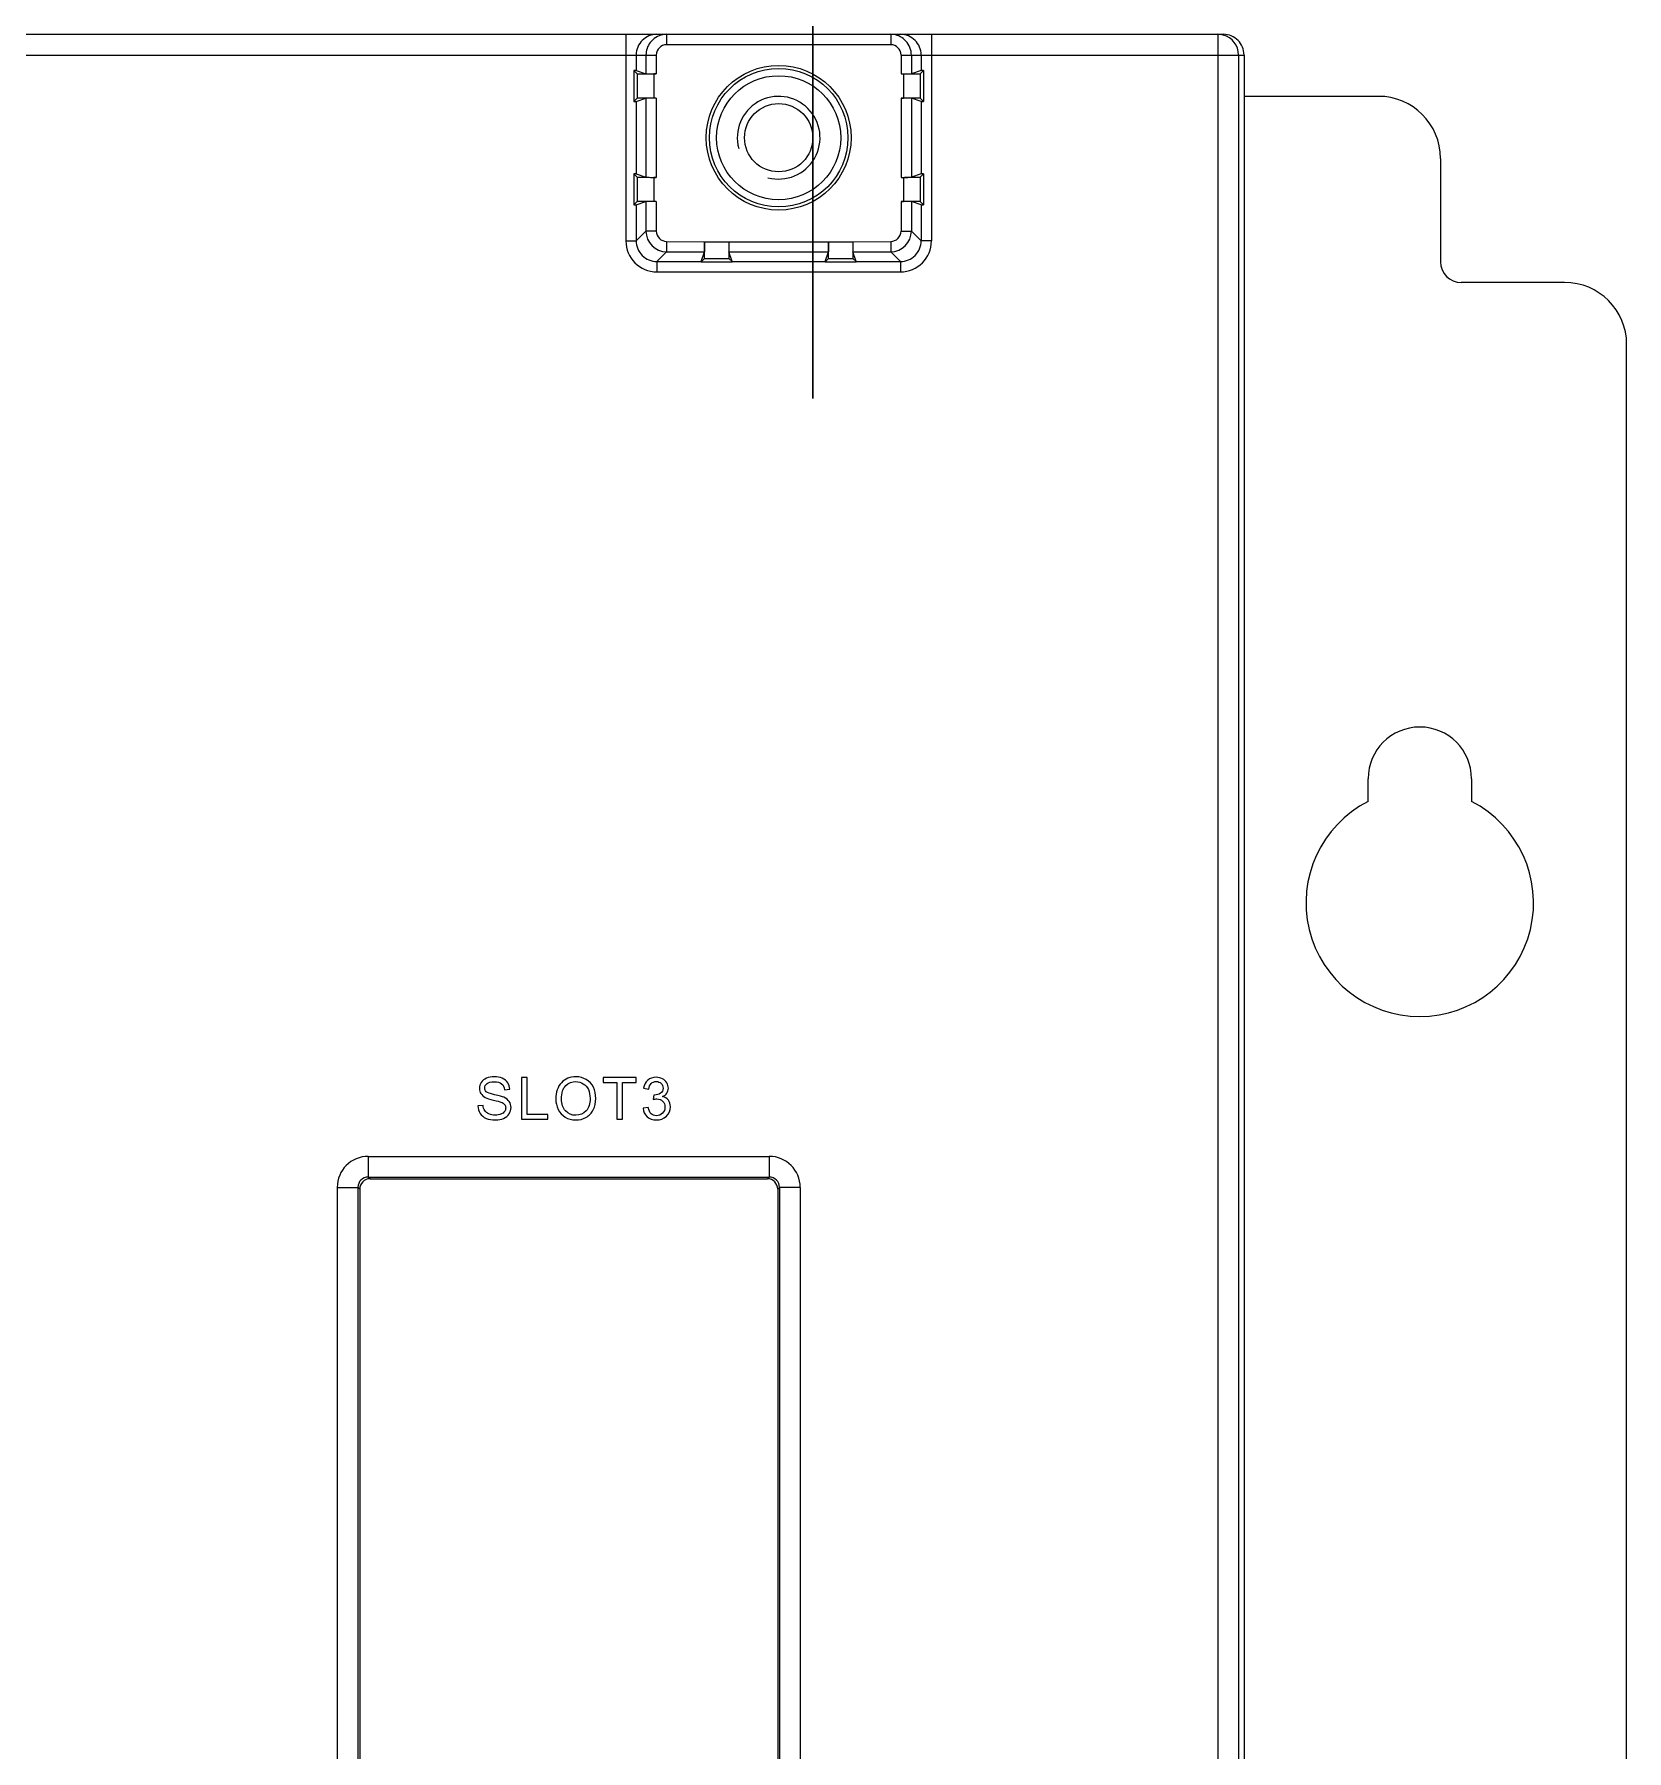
# Model space of a CAD drawing. Header units: millimetres. Extents: x 33157 to 59611, y -29750 to 1750.
# Drawn here: x 55132 to 55209, y 291.7 to 374.7 of the extents above; entities that cross this region are included whole.
import ezdxf

# ---------------------------------------------------------------- set-up
doc = ezdxf.new("R2010")
doc.units = ezdxf.units.MM
doc.layers.add('layer 1', color=7, linetype='Continuous', lineweight=18)
doc.layers.add('YOUCEGUDINGEDXF_CONTINUOUS_LINE', color=7, linetype='Continuous', lineweight=18)

msp = doc.modelspace()

# ---------------------------------------------------------------- linework, layer by layer
at = {"layer": 'layer 1', "lineweight": 9}
for p, q in [((55160.618, 374.666), (55160.618, 374.666)), ((55160.618, 374.666), (55160.618, 364.678)), ((55162.589, 374.666), (55162.589, 374.666)), ((55162.589, 374.666), (55162.589, 374.166)), ((55173.42, 374.666), (55173.42, 374.666)), ((55173.42, 374.666), (55173.42, 374.166)), ((55175.392, 374.666), (55175.392, 374.666)), ((55175.392, 374.666), (55175.392, 364.678)), ((55189.24, 374.666), (55189.24, 208.666)), ((55161.117, 373.666), (55161.117, 373.666)), ((55161.117, 373.666), (55161.117, 372.912)), ((55161.589, 373.666), (55161.589, 373.666)), ((55161.589, 373.666), (55161.589, 372.754)), ((55162.089, 373.666), (55162.089, 373.666)), ((55162.089, 373.666), (55162.089, 373.666)), ((55162.089, 373.666), (55162.089, 372.75)), ((55173.42, 374.166), (55173.42, 374.166)), ((55173.92, 373.666), (55173.92, 373.666)), ((55173.92, 373.666), (55173.92, 372.75)), ((55174.42, 373.666), (55174.42, 373.666)), ((55174.42, 373.666), (55174.42, 372.754)), ((55174.892, 373.666), (55174.892, 373.666)), ((55174.892, 373.666), (55174.892, 372.912)), ((55190.24, 373.666), (55190.24, 209.666)), ((55190.505, 373.666), (55190.505, 373.666)), ((55190.505, 373.666), (55190.505, 209.666)), ((55161.006, 372.914), (55161.006, 372.914)), ((55161.006, 372.914), (55161.006, 371.418)), ((55161.164, 372.757), (55161.164, 372.757)), ((55161.164, 372.757), (55161.164, 371.575)), ((55161.964, 372.75), (55161.964, 372.75)), ((55161.964, 372.75), (55161.964, 371.582)), ((55162.089, 372.75), (55162.089, 372.75)), ((55174.046, 372.75), (55174.046, 372.75)), ((55174.046, 372.75), (55174.046, 371.582)), ((55174.046, 372.75), (55174.046, 372.75)), ((55174.846, 372.757), (55174.846, 372.757)), ((55174.846, 372.757), (55174.846, 371.575)), ((55174.892, 372.912), (55174.892, 372.912)), ((55175.003, 372.914), (55175.003, 372.914)), ((55175.003, 372.914), (55175.003, 372.914)), ((55175.003, 372.914), (55175.003, 371.418)), ((55161.117, 371.42), (55161.117, 371.42)), ((55161.117, 371.42), (55161.117, 367.912)), ((55161.164, 371.575), (55161.164, 371.575)), ((55161.589, 371.578), (55161.589, 371.578)), ((55161.589, 371.578), (55161.589, 371.578)), ((55161.589, 371.578), (55161.589, 367.754)), ((55162.089, 371.582), (55162.089, 371.582)), ((55162.089, 371.582), (55162.089, 367.75)), ((55162.089, 371.582), (55162.089, 371.582)), ((55173.92, 371.582), (55173.92, 371.582)), ((55173.92, 371.582), (55173.92, 367.75)), ((55174.046, 371.582), (55174.046, 371.582)), ((55174.42, 371.578), (55174.42, 371.578)), ((55174.42, 371.578), (55174.42, 367.754)), ((55174.892, 371.42), (55174.892, 371.42)), ((55174.892, 371.42), (55174.892, 367.912)), ((55161.006, 367.914), (55161.006, 367.914)), ((55161.006, 367.914), (55161.006, 366.418)), ((55161.164, 367.757), (55161.164, 367.757)), ((55161.164, 367.757), (55161.164, 366.575)), ((55161.964, 367.75), (55161.964, 367.75)), ((55161.964, 367.75), (55161.964, 366.582)), ((55162.089, 367.75), (55162.089, 367.75)), ((55174.046, 367.75), (55174.046, 367.75)), ((55174.046, 367.75), (55174.046, 366.582)), ((55174.046, 367.75), (55174.046, 367.75)), ((55174.846, 367.757), (55174.846, 367.757)), ((55174.846, 367.757), (55174.846, 366.575)), ((55174.892, 367.912), (55174.892, 367.912)), ((55175.003, 367.914), (55175.003, 367.914)), ((55175.003, 367.914), (55175.003, 367.914)), ((55175.003, 367.914), (55175.003, 366.418)), ((55161.117, 366.42), (55161.117, 366.42)), ((55161.117, 366.42), (55161.117, 364.678)), ((55161.164, 366.575), (55161.164, 366.575)), ((55161.589, 366.578), (55161.589, 366.578)), ((55161.589, 366.578), (55161.589, 366.578)), ((55161.589, 366.578), (55161.589, 365.15)), ((55162.089, 366.582), (55162.089, 366.582)), ((55162.089, 366.582), (55162.089, 365.15)), ((55162.089, 366.582), (55162.089, 366.582)), ((55173.92, 366.582), (55173.92, 366.582)), ((55173.92, 366.582), (55173.92, 365.15)), ((55174.046, 366.582), (55174.046, 366.582)), ((55174.42, 366.578), (55174.42, 366.578)), ((55174.42, 366.578), (55174.42, 365.15)), ((55174.892, 366.42), (55174.892, 366.42)), ((55174.892, 366.42), (55174.892, 364.678)), ((55161.117, 364.678), (55161.117, 364.678)), ((55161.589, 365.15), (55161.589, 365.15)), ((55162.089, 365.15), (55162.089, 365.15)), ((55162.589, 364.651), (55162.589, 364.651)), ((55162.589, 364.651), (55162.589, 364.151)), ((55171.589, 364.638), (55171.589, 364.638)), ((55173.42, 364.651), (55173.42, 364.651)), ((55173.42, 364.651), (55173.42, 364.651)), ((55173.42, 364.651), (55173.42, 364.151)), ((55174.42, 365.15), (55174.42, 365.15)), ((55175.392, 364.678), (55175.392, 364.678)), ((55162.117, 363.679), (55162.117, 363.679)), ((55162.117, 363.679), (55162.117, 363.179)), ((55162.589, 364.151), (55162.589, 364.151)), ((55164.259, 363.679), (55164.259, 363.679)), ((55164.414, 363.825), (55164.414, 363.825)), ((55164.416, 364.151), (55164.416, 364.151)), ((55164.416, 364.151), (55164.416, 364.151)), ((55165.596, 363.825), (55165.596, 363.825)), ((55165.751, 363.67), (55165.751, 363.67)), ((55170.259, 363.679), (55170.259, 363.679)), ((55170.414, 363.825), (55170.414, 363.825)), ((55170.416, 364.151), (55170.416, 364.151)), ((55170.416, 364.151), (55170.416, 364.151)), ((55171.596, 363.825), (55171.596, 363.825)), ((55171.751, 363.67), (55171.751, 363.67)), ((55173.42, 364.151), (55173.42, 364.151)), ((55173.892, 363.679), (55173.892, 363.679)), ((55173.892, 363.679), (55173.892, 363.679)), ((55173.892, 363.679), (55173.892, 363.179)), ((55173.892, 363.179), (55173.892, 363.179)), ((55148.163, 320.407), (55148.163, 320.407)), ((55148.163, 320.407), (55148.163, 319.407)), ((55167.546, 320.407), (55167.546, 320.407)), ((55167.546, 320.407), (55167.546, 320.407)), ((55167.546, 320.407), (55167.546, 319.407)), ((55146.663, 318.907), (55146.663, 264.075)), ((55147.663, 318.907), (55147.663, 318.907)), ((55147.663, 318.907), (55147.663, 264.075)), ((55147.749, 318.822), (55147.749, 264.16)), ((55167.46, 319.322), (55167.46, 319.322)), ((55167.546, 319.407), (55167.546, 319.407)), ((55167.546, 319.407), (55167.546, 319.407)), ((55167.96, 318.822), (55167.96, 318.822)), ((55167.96, 318.822), (55167.96, 264.16)), ((55168.046, 318.907), (55168.046, 318.907)), ((55168.046, 318.907), (55168.046, 318.907)), ((55168.046, 318.907), (55168.046, 264.075)), ((55169.046, 318.907), (55169.046, 318.907)), ((55169.046, 318.907), (55169.046, 318.907)), ((55169.046, 318.907), (55169.046, 264.075))]:
    msp.add_line(p, q, dxfattribs=at)
for points in [[(54903.505, 374.666), (54903.505, 374.666), (55189.504, 374.666), (55189.504, 374.666)], [(55161.41, 374.373), (55161.223, 374.186), (55161.117, 373.931), (55161.117, 373.666)], [(55162.117, 374.666), (55161.852, 374.666), (55161.598, 374.561), (55161.41, 374.373)], [(55161.917, 374.406), (55161.87, 374.363), (55161.826, 374.316), (55161.788, 374.264)], [(55162.589, 374.666), (55162.341, 374.666), (55162.101, 374.573), (55161.917, 374.406)], [(55174.018, 374.467), (55173.85, 374.593), (55173.63, 374.666), (55173.42, 374.666)], [(55174.599, 374.373), (55174.412, 374.561), (55174.157, 374.666), (55173.892, 374.666)], [(55174.16, 374.338), (55174.117, 374.386), (55174.069, 374.429), (55174.018, 374.467)], [(55174.42, 373.666), (55174.42, 373.915), (55174.327, 374.154), (55174.16, 374.338)], [(55174.892, 373.666), (55174.892, 373.931), (55174.787, 374.186), (55174.599, 374.373)], [(55189.499, 374.632), (55189.414, 374.654), (55189.327, 374.666), (55189.24, 374.666)], [(55190.24, 373.666), (55190.24, 374.118), (55189.936, 374.515), (55189.499, 374.632)], [(55128.92, 373.666), (55128.92, 373.666), (55162.089, 373.666), (55162.089, 373.666)], [(55161.788, 374.264), (55161.662, 374.096), (55161.589, 373.876), (55161.589, 373.666)], [(55162.589, 374.166), (55162.313, 374.166), (55162.089, 373.942), (55162.089, 373.666)], [(55173.42, 374.166), (55173.42, 374.166), (55162.589, 374.166), (55162.589, 374.166)], [(55173.92, 373.666), (55173.92, 373.942), (55173.696, 374.166), (55173.42, 374.166)], [(55173.92, 373.666), (55173.92, 373.666), (55190.505, 373.666), (55190.505, 373.666)], [(55161.164, 372.757), (55161.164, 372.757), (55161.006, 372.914), (55161.006, 372.914)], [(55161.117, 372.912), (55161.115, 372.913), (55161.076, 372.914), (55161.006, 372.914)], [(55161.117, 372.912), (55161.117, 372.912), (55161.589, 372.754), (55161.589, 372.754)], [(55161.164, 372.757), (55161.167, 372.753), (55161.524, 372.75), (55161.964, 372.75)], [(55161.589, 372.754), (55161.597, 372.752), (55161.818, 372.75), (55162.089, 372.75)], [(55162.089, 372.75), (55162.089, 372.75), (55161.964, 372.75), (55161.964, 372.75)], [(55173.92, 372.75), (55173.92, 372.75), (55174.046, 372.75), (55174.046, 372.75)], [(55174.892, 372.912), (55174.892, 372.912), (55174.42, 372.754), (55174.42, 372.754)], [(55174.846, 372.757), (55174.846, 372.757), (55175.003, 372.914), (55175.003, 372.914)], [(55175.003, 372.914), (55174.934, 372.914), (55174.895, 372.913), (55174.892, 372.912)], [(55161.164, 371.575), (55161.164, 371.575), (55161.006, 371.418), (55161.006, 371.418)], [(55161.006, 371.418), (55161.076, 371.418), (55161.115, 371.419), (55161.117, 371.42)], [(55161.117, 371.42), (55161.117, 371.42), (55161.589, 371.578), (55161.589, 371.578)], [(55162.089, 371.582), (55162.089, 371.582), (55161.964, 371.582), (55161.964, 371.582)], [(55173.92, 371.582), (55173.92, 371.582), (55174.046, 371.582), (55174.046, 371.582)], [(55174.42, 371.578), (55174.413, 371.58), (55174.191, 371.582), (55173.92, 371.582)], [(55174.846, 371.575), (55174.842, 371.579), (55174.485, 371.582), (55174.046, 371.582)], [(55174.892, 371.42), (55174.892, 371.42), (55174.42, 371.578), (55174.42, 371.578)], [(55174.846, 371.575), (55174.846, 371.575), (55175.003, 371.418), (55175.003, 371.418)], [(55174.892, 371.42), (55174.895, 371.419), (55174.934, 371.418), (55175.003, 371.418)], [(55161.164, 367.757), (55161.164, 367.757), (55161.006, 367.914), (55161.006, 367.914)], [(55161.117, 367.912), (55161.115, 367.913), (55161.076, 367.914), (55161.006, 367.914)], [(55161.117, 367.912), (55161.117, 367.912), (55161.589, 367.754), (55161.589, 367.754)], [(55161.164, 367.757), (55161.167, 367.753), (55161.524, 367.75), (55161.964, 367.75)], [(55161.589, 367.754), (55161.597, 367.752), (55161.818, 367.75), (55162.089, 367.75)], [(55162.089, 367.75), (55162.089, 367.75), (55161.964, 367.75), (55161.964, 367.75)], [(55173.92, 367.75), (55173.92, 367.75), (55174.046, 367.75), (55174.046, 367.75)], [(55174.892, 367.912), (55174.892, 367.912), (55174.42, 367.754), (55174.42, 367.754)], [(55174.846, 367.757), (55174.846, 367.757), (55175.003, 367.914), (55175.003, 367.914)], [(55175.003, 367.914), (55174.934, 367.914), (55174.895, 367.913), (55174.892, 367.912)], [(55161.164, 366.575), (55161.164, 366.575), (55161.006, 366.418), (55161.006, 366.418)], [(55161.006, 366.418), (55161.076, 366.418), (55161.115, 366.419), (55161.117, 366.42)], [(55161.117, 366.42), (55161.117, 366.42), (55161.589, 366.578), (55161.589, 366.578)], [(55162.089, 366.582), (55162.089, 366.582), (55161.964, 366.582), (55161.964, 366.582)], [(55173.92, 366.582), (55173.92, 366.582), (55174.046, 366.582), (55174.046, 366.582)], [(55174.42, 366.578), (55174.413, 366.58), (55174.191, 366.582), (55173.92, 366.582)], [(55174.846, 366.575), (55174.842, 366.579), (55174.485, 366.582), (55174.046, 366.582)], [(55174.892, 366.42), (55174.892, 366.42), (55174.42, 366.578), (55174.42, 366.578)], [(55174.846, 366.575), (55174.846, 366.575), (55175.003, 366.418), (55175.003, 366.418)], [(55174.892, 366.42), (55174.895, 366.419), (55174.934, 366.418), (55175.003, 366.418)], [(55160.618, 364.678), (55160.618, 364.678), (55161.117, 364.678), (55161.117, 364.678)], [(55160.618, 364.678), (55160.618, 363.85), (55161.289, 363.179), (55162.117, 363.179)], [(55161.589, 365.15), (55161.589, 365.15), (55161.117, 364.678), (55161.117, 364.678)], [(55162.089, 365.15), (55162.089, 365.15), (55161.589, 365.15), (55161.589, 365.15)], [(55161.589, 365.15), (55161.59, 364.598), (55162.037, 364.151), (55162.589, 364.151)], [(55162.589, 364.651), (55162.589, 364.651), (55164.421, 364.638), (55164.421, 364.638)], [(55164.421, 364.638), (55164.421, 364.638), (55171.589, 364.638), (55171.589, 364.638)], [(55171.589, 364.638), (55171.589, 364.638), (55173.42, 364.651), (55173.42, 364.651)], [(55173.42, 364.151), (55173.972, 364.151), (55174.42, 364.598), (55174.42, 365.15)], [(55173.892, 363.179), (55174.72, 363.179), (55175.392, 363.85), (55175.392, 364.678)], [(55173.92, 365.15), (55173.92, 365.15), (55174.42, 365.15), (55174.42, 365.15)], [(55174.42, 365.15), (55174.42, 365.15), (55174.892, 364.678), (55174.892, 364.678)], [(55175.392, 364.678), (55175.392, 364.678), (55174.892, 364.678), (55174.892, 364.678)], [(55162.117, 363.679), (55162.117, 363.679), (55164.259, 363.679), (55164.259, 363.679)], [(55162.589, 364.151), (55162.589, 364.151), (55162.117, 363.679), (55162.117, 363.679)], [(55162.589, 364.151), (55162.589, 364.151), (55164.416, 364.151), (55164.416, 364.151)], [(55164.258, 363.67), (55164.258, 363.67), (55165.751, 363.67), (55165.751, 363.67)], [(55164.259, 363.679), (55164.259, 363.679), (55164.416, 364.151), (55164.416, 364.151)], [(55164.414, 363.825), (55164.414, 363.825), (55164.258, 363.67), (55164.258, 363.67)], [(55164.414, 363.825), (55164.414, 363.825), (55165.596, 363.825), (55165.596, 363.825)], [(55165.593, 364.151), (55165.593, 364.151), (55170.416, 364.151), (55170.416, 364.151)], [(55165.75, 363.679), (55165.75, 363.679), (55165.593, 364.151), (55165.593, 364.151)], [(55165.596, 363.825), (55165.596, 363.825), (55165.75, 363.675), (55165.75, 363.675)], [(55165.75, 363.679), (55165.75, 363.679), (55170.259, 363.679), (55170.259, 363.679)], [(55165.75, 363.67), (55165.75, 363.67), (55165.751, 363.67), (55165.751, 363.67)], [(55170.258, 363.67), (55170.258, 363.67), (55171.751, 363.67), (55171.751, 363.67)], [(55170.259, 363.679), (55170.259, 363.679), (55170.416, 364.151), (55170.416, 364.151)], [(55170.414, 363.825), (55170.414, 363.825), (55170.258, 363.67), (55170.258, 363.67)], [(55170.414, 363.825), (55170.414, 363.825), (55171.596, 363.825), (55171.596, 363.825)], [(55171.593, 364.151), (55171.593, 364.151), (55173.42, 364.151), (55173.42, 364.151)], [(55171.75, 363.679), (55171.75, 363.679), (55171.593, 364.151), (55171.593, 364.151)], [(55171.596, 363.825), (55171.596, 363.825), (55171.75, 363.675), (55171.75, 363.675)], [(55171.75, 363.679), (55171.75, 363.679), (55173.892, 363.679), (55173.892, 363.679)], [(55171.75, 363.67), (55171.75, 363.67), (55171.751, 363.67), (55171.751, 363.67)], [(55173.42, 364.151), (55173.42, 364.151), (55173.892, 363.679), (55173.892, 363.679)], [(55162.117, 363.179), (55162.117, 363.179), (55173.892, 363.179), (55173.892, 363.179)], [(55148.163, 320.407), (55147.335, 320.407), (55146.663, 319.736), (55146.663, 318.907)], [(55148.163, 320.407), (55148.163, 320.407), (55167.546, 320.407), (55167.546, 320.407)], [(55169.046, 318.907), (55169.046, 319.736), (55168.374, 320.407), (55167.546, 320.407)], [(55146.663, 318.907), (55146.663, 318.907), (55147.663, 318.907), (55147.663, 318.907)], [(55147.749, 318.822), (55147.749, 318.822), (55147.663, 318.907), (55147.663, 318.907)], [(55148.249, 319.322), (55147.973, 319.322), (55147.749, 319.098), (55147.749, 318.822)], [(55148.163, 319.407), (55148.163, 319.407), (55167.546, 319.407), (55167.546, 319.407)], [(55148.249, 319.322), (55148.249, 319.322), (55167.46, 319.322), (55167.46, 319.322)], [(55148.249, 319.322), (55148.249, 319.322), (55148.163, 319.407), (55148.163, 319.407)], [(55167.546, 319.407), (55167.546, 319.407), (55167.46, 319.322), (55167.46, 319.322)], [(55167.96, 318.822), (55167.96, 319.098), (55167.737, 319.322), (55167.46, 319.322)], [(55168.046, 318.907), (55168.046, 318.907), (55167.96, 318.822), (55167.96, 318.822)], [(55169.046, 318.907), (55169.046, 318.907), (55168.046, 318.907), (55168.046, 318.907)]]:
    msp.add_open_spline(points, degree=3, dxfattribs=at)
for points, knots in [([(55190.505, 373.666), (55190.505, 373.931), (55190.399, 374.186), (55190.212, 374.373), (55190.024, 374.561), (55189.77, 374.666), (55189.504, 374.666)], [0, 0, 0, 0, 171683.986269, 171683.986269, 171683.986269, 343367.972538, 343367.972538, 343367.972538, 343367.972538]), ([(55171.505, 369.666), (55171.505, 371.599), (55169.938, 373.166), (55168.005, 373.166), (55166.072, 373.166), (55164.505, 371.599), (55164.505, 369.666), (55164.505, 367.733), (55166.072, 366.166), (55168.005, 366.166), (55169.938, 366.166), (55171.505, 367.733), (55171.505, 369.666), (55171.505, 369.666), (55171.505, 369.666), (55171.505, 369.666)], [0, 0, 0, 0, 152168.266883, 152168.266883, 152168.266883, 304336.533765, 304336.533765, 304336.533765, 456504.800648, 456504.800648, 456504.800648, 608673.06753, 608673.06753, 608673.06753, 608679.154261, 608679.154261, 608679.154261, 608679.154261]), ([(55171.355, 369.666), (55171.355, 371.516), (55169.855, 373.016), (55168.005, 373.016), (55166.155, 373.016), (55164.655, 371.516), (55164.655, 369.666), (55164.655, 367.816), (55166.155, 366.316), (55168.005, 366.316), (55169.855, 366.316), (55171.355, 367.816), (55171.355, 369.666), (55171.355, 369.666), (55171.355, 369.666), (55171.355, 369.666)], [0, 0, 0, 0, 152168.835428, 152168.835428, 152168.835428, 304337.670856, 304337.670856, 304337.670856, 456506.506284, 456506.506284, 456506.506284, 608675.341712, 608675.341712, 608675.341712, 608681.428466, 608681.428466, 608681.428466, 608681.428466]), ([(55174.018, 372.75), (55174.122, 372.75), (55174.227, 372.75), (55174.331, 372.751), (55174.378, 372.751), (55174.426, 372.751), (55174.473, 372.751), (55174.515, 372.751), (55174.557, 372.752), (55174.599, 372.752), (55174.633, 372.753), (55174.668, 372.753), (55174.703, 372.753), (55174.729, 372.753), (55174.755, 372.752), (55174.78, 372.754), (55174.796, 372.756), (55174.811, 372.759), (55174.828, 372.756), (55174.835, 372.755), (55174.842, 372.753), (55174.846, 372.757)], [0, 0, 0, 0, 143890.676537, 143890.676537, 143890.676537, 287781.353073, 287781.353073, 287781.353073, 431672.02961, 431672.02961, 431672.02961, 575562.706147, 575562.706147, 575562.706147, 719453.382683, 719453.382683, 719453.382683, 863344.05922, 863344.05922, 863344.05922, 1007234.735757, 1007234.735757, 1007234.735757, 1007234.735757]), ([(55174.018, 372.75), (55174.069, 372.75), (55174.12, 372.751), (55174.171, 372.751), (55174.215, 372.751), (55174.258, 372.75), (55174.301, 372.752), (55174.329, 372.753), (55174.358, 372.755), (55174.387, 372.753), (55174.398, 372.752), (55174.409, 372.751), (55174.42, 372.754)], [0, 0, 0, 0, 152195.833432, 152195.833432, 152195.833432, 304391.666864, 304391.666864, 304391.666864, 456587.500296, 456587.500296, 456587.500296, 608783.333727, 608783.333727, 608783.333727, 608783.333727]), ([(55171.005, 369.666), (55171.005, 371.323), (55169.662, 372.666), (55168.005, 372.666), (55166.348, 372.666), (55165.005, 371.323), (55165.005, 369.666), (55165.005, 368.009), (55166.348, 366.666), (55168.005, 366.666), (55169.662, 366.666), (55171.005, 368.009), (55171.005, 369.666), (55171.005, 369.666), (55171.005, 369.666), (55171.005, 369.666)], [0, 0, 0, 0, 152170.162082, 152170.162082, 152170.162082, 304340.324164, 304340.324164, 304340.324164, 456510.486246, 456510.486246, 456510.486246, 608680.648327, 608680.648327, 608680.648327, 608686.735134, 608686.735134, 608686.735134, 608686.735134]), ([(55161.991, 371.582), (55161.887, 371.582), (55161.783, 371.582), (55161.679, 371.581), (55161.631, 371.581), (55161.584, 371.581), (55161.536, 371.581), (55161.494, 371.581), (55161.452, 371.58), (55161.41, 371.58), (55161.376, 371.579), (55161.342, 371.579), (55161.307, 371.579), (55161.281, 371.579), (55161.254, 371.58), (55161.229, 371.578), (55161.214, 371.576), (55161.199, 371.573), (55161.181, 371.576), (55161.174, 371.577), (55161.168, 371.579), (55161.164, 371.575)], [0, 0, 0, 0, 143857.891011, 143857.891011, 143857.891011, 287715.782022, 287715.782022, 287715.782022, 431573.673034, 431573.673034, 431573.673034, 575431.564045, 575431.564045, 575431.564045, 719289.455056, 719289.455056, 719289.455056, 863147.346067, 863147.346067, 863147.346067, 1007005.237078, 1007005.237078, 1007005.237078, 1007005.237078]), ([(55161.991, 371.582), (55161.94, 371.582), (55161.889, 371.581), (55161.838, 371.581), (55161.795, 371.581), (55161.752, 371.582), (55161.709, 371.58), (55161.68, 371.579), (55161.652, 371.577), (55161.622, 371.579), (55161.611, 371.58), (55161.6, 371.581), (55161.589, 371.578)], [0, 0, 0, 0, 152162.85175, 152162.85175, 152162.85175, 304325.703499, 304325.703499, 304325.703499, 456488.555249, 456488.555249, 456488.555249, 608651.406998, 608651.406998, 608651.406998, 608651.406998]), ([(55167.487, 367.734), (55168.361, 367.5), (55169.284, 367.882), (55169.737, 368.666), (55170.189, 369.45), (55170.059, 370.44), (55169.419, 371.08), (55168.779, 371.72), (55167.789, 371.851), (55167.005, 371.398), (55166.221, 370.945), (55165.839, 370.023), (55166.073, 369.148)], [0, 0, 0, 0, 152179.061861, 152179.061861, 152179.061861, 304358.123722, 304358.123722, 304358.123722, 456537.185583, 456537.185583, 456537.185583, 608716.247444, 608716.247444, 608716.247444, 608716.247444]), ([(55169.655, 369.666), (55169.655, 370.577), (55168.916, 371.316), (55168.005, 371.316), (55167.093, 371.316), (55166.355, 370.577), (55166.355, 369.666), (55166.355, 368.755), (55167.093, 368.016), (55168.005, 368.016), (55168.916, 368.016), (55169.655, 368.755), (55169.655, 369.666), (55169.655, 413.404), (55169.655, 325.928), (55169.655, 369.666)], [0, 0, 0, 0, 185403.109214, 185403.109214, 185403.109214, 370806.218429, 370806.218429, 370806.218429, 556209.327643, 556209.327643, 556209.327643, 741612.436857, 741612.436857, 741612.436857, 741622.924841, 741622.924841, 741622.924841, 741622.924841]), ([(55169.655, 369.666), (55169.655, 370.577), (55168.916, 371.316), (55168.005, 371.316), (55167.093, 371.316), (55166.355, 370.577), (55166.355, 369.666), (55166.355, 368.755), (55167.093, 368.016), (55168.005, 368.016), (55168.916, 368.016), (55169.655, 368.755), (55169.655, 369.666), (55169.655, 369.666), (55169.655, 369.666), (55169.655, 369.666)], [0, 0, 0, 0, 152175.279476, 152175.279476, 152175.279476, 304350.558953, 304350.558953, 304350.558953, 456525.838429, 456525.838429, 456525.838429, 608701.117905, 608701.117905, 608701.117905, 608707.204917, 608707.204917, 608707.204917, 608707.204917]), ([(55174.018, 367.75), (55174.122, 367.75), (55174.227, 367.75), (55174.331, 367.751), (55174.378, 367.751), (55174.426, 367.751), (55174.473, 367.751), (55174.515, 367.751), (55174.557, 367.752), (55174.599, 367.752), (55174.633, 367.753), (55174.668, 367.753), (55174.703, 367.753), (55174.729, 367.753), (55174.755, 367.752), (55174.78, 367.754), (55174.796, 367.756), (55174.811, 367.759), (55174.828, 367.756), (55174.835, 367.755), (55174.842, 367.753), (55174.846, 367.757)], [0, 0, 0, 0, 143896.799074, 143896.799074, 143896.799074, 287793.598148, 287793.598148, 287793.598148, 431690.397222, 431690.397222, 431690.397222, 575587.196296, 575587.196296, 575587.196296, 719483.99537, 719483.99537, 719483.99537, 863380.794444, 863380.794444, 863380.794444, 1007277.593517, 1007277.593517, 1007277.593517, 1007277.593517]), ([(55174.018, 367.75), (55174.069, 367.75), (55174.12, 367.751), (55174.171, 367.751), (55174.215, 367.751), (55174.258, 367.75), (55174.301, 367.752), (55174.329, 367.753), (55174.358, 367.755), (55174.387, 367.753), (55174.398, 367.752), (55174.409, 367.751), (55174.42, 367.754)], [0, 0, 0, 0, 152202.686349, 152202.686349, 152202.686349, 304405.372699, 304405.372699, 304405.372699, 456608.059048, 456608.059048, 456608.059048, 608810.745398, 608810.745398, 608810.745398, 608810.745398]), ([(55161.991, 366.582), (55161.887, 366.582), (55161.783, 366.582), (55161.679, 366.581), (55161.631, 366.581), (55161.584, 366.581), (55161.536, 366.581), (55161.494, 366.581), (55161.452, 366.58), (55161.41, 366.58), (55161.376, 366.579), (55161.342, 366.579), (55161.307, 366.579), (55161.281, 366.579), (55161.254, 366.58), (55161.229, 366.578), (55161.214, 366.576), (55161.199, 366.573), (55161.181, 366.576), (55161.174, 366.577), (55161.168, 366.579), (55161.164, 366.575)], [0, 0, 0, 0, 143864.013722, 143864.013722, 143864.013722, 287728.027445, 287728.027445, 287728.027445, 431592.041167, 431592.041167, 431592.041167, 575456.054889, 575456.054889, 575456.054889, 719320.068611, 719320.068611, 719320.068611, 863184.082334, 863184.082334, 863184.082334, 1007048.096056, 1007048.096056, 1007048.096056, 1007048.096056]), ([(55161.991, 366.582), (55161.94, 366.582), (55161.889, 366.581), (55161.838, 366.581), (55161.795, 366.581), (55161.752, 366.582), (55161.709, 366.58), (55161.68, 366.579), (55161.652, 366.577), (55161.622, 366.579), (55161.611, 366.58), (55161.6, 366.581), (55161.589, 366.578)], [0, 0, 0, 0, 152169.704859, 152169.704859, 152169.704859, 304339.409718, 304339.409718, 304339.409718, 456509.114577, 456509.114577, 456509.114577, 608678.819436, 608678.819436, 608678.819436, 608678.819436]), ([(55161.117, 364.678), (55161.117, 364.413), (55161.223, 364.159), (55161.41, 363.971), (55161.598, 363.784), (55161.852, 363.679), (55162.117, 363.679)], [0, 0, 0, 0, 171610.129228, 171610.129228, 171610.129228, 343220.258455, 343220.258455, 343220.258455, 343220.258455]), ([(55162.089, 365.15), (55162.089, 365.018), (55162.142, 364.891), (55162.236, 364.797), (55162.329, 364.703), (55162.457, 364.651), (55162.589, 364.651)], [0, 0, 0, 0, 171611.910969, 171611.910969, 171611.910969, 343223.821938, 343223.821938, 343223.821938, 343223.821938]), ([(55164.414, 363.825), (55164.418, 363.829), (55164.416, 363.836), (55164.415, 363.842), (55164.412, 363.859), (55164.415, 363.874), (55164.416, 363.889), (55164.419, 363.913), (55164.418, 363.939), (55164.417, 363.965), (55164.417, 363.999), (55164.418, 364.033), (55164.419, 364.066), (55164.419, 364.107), (55164.419, 364.148), (55164.419, 364.189), (55164.42, 364.236), (55164.42, 364.283), (55164.42, 364.329), (55164.42, 364.432), (55164.421, 364.535), (55164.421, 364.638)], [0, 0, 0, 0, 143875.426947, 143875.426947, 143875.426947, 287750.853893, 287750.853893, 287750.853893, 431626.28084, 431626.28084, 431626.28084, 575501.707787, 575501.707787, 575501.707787, 719377.134733, 719377.134733, 719377.134733, 863252.56168, 863252.56168, 863252.56168, 1007127.988627, 1007127.988627, 1007127.988627, 1007127.988627]), ([(55164.421, 364.638), (55164.421, 364.576), (55164.42, 364.515), (55164.42, 364.453), (55164.42, 364.401), (55164.421, 364.349), (55164.419, 364.297), (55164.418, 364.262), (55164.415, 364.227), (55164.418, 364.191), (55164.419, 364.178), (55164.421, 364.164), (55164.416, 364.151)], [0, 0, 0, 0, 152180.020413, 152180.020413, 152180.020413, 304360.040825, 304360.040825, 304360.040825, 456540.061238, 456540.061238, 456540.061238, 608720.08165, 608720.08165, 608720.08165, 608720.08165]), ([(55165.589, 364.638), (55165.589, 364.576), (55165.589, 364.515), (55165.589, 364.453), (55165.589, 364.401), (55165.588, 364.349), (55165.59, 364.297), (55165.591, 364.262), (55165.594, 364.227), (55165.592, 364.191), (55165.591, 364.178), (55165.589, 364.164), (55165.593, 364.151)], [0, 0, 0, 0, 152183.261212, 152183.261212, 152183.261212, 304366.522424, 304366.522424, 304366.522424, 456549.783637, 456549.783637, 456549.783637, 608733.044849, 608733.044849, 608733.044849, 608733.044849]), ([(55165.589, 364.638), (55165.589, 364.535), (55165.589, 364.432), (55165.589, 364.329), (55165.59, 364.283), (55165.59, 364.236), (55165.59, 364.189), (55165.59, 364.148), (55165.59, 364.107), (55165.591, 364.066), (55165.591, 364.033), (55165.592, 363.999), (55165.592, 363.965), (55165.592, 363.939), (55165.591, 363.913), (55165.593, 363.889), (55165.595, 363.874), (55165.597, 363.859), (55165.594, 363.842), (55165.593, 363.836), (55165.592, 363.829), (55165.596, 363.825)], [0, 0, 0, 0, 143877.773311, 143877.773311, 143877.773311, 287755.546621, 287755.546621, 287755.546621, 431633.319932, 431633.319932, 431633.319932, 575511.093243, 575511.093243, 575511.093243, 719388.866554, 719388.866554, 719388.866554, 863266.639864, 863266.639864, 863266.639864, 1007144.413175, 1007144.413175, 1007144.413175, 1007144.413175]), ([(55170.414, 363.825), (55170.418, 363.829), (55170.416, 363.836), (55170.415, 363.842), (55170.412, 363.859), (55170.415, 363.874), (55170.416, 363.889), (55170.419, 363.913), (55170.418, 363.939), (55170.417, 363.965), (55170.417, 363.999), (55170.418, 364.033), (55170.419, 364.066), (55170.419, 364.107), (55170.419, 364.148), (55170.419, 364.189), (55170.42, 364.236), (55170.42, 364.283), (55170.42, 364.329), (55170.42, 364.432), (55170.421, 364.535), (55170.421, 364.638)], [0, 0, 0, 0, 143891.124174, 143891.124174, 143891.124174, 287782.248347, 287782.248347, 287782.248347, 431673.372521, 431673.372521, 431673.372521, 575564.496694, 575564.496694, 575564.496694, 719455.620868, 719455.620868, 719455.620868, 863346.745041, 863346.745041, 863346.745041, 1007237.869215, 1007237.869215, 1007237.869215, 1007237.869215]), ([(55170.421, 364.638), (55170.421, 364.576), (55170.42, 364.515), (55170.42, 364.453), (55170.42, 364.401), (55170.421, 364.349), (55170.419, 364.297), (55170.418, 364.262), (55170.415, 364.227), (55170.418, 364.191), (55170.419, 364.178), (55170.421, 364.164), (55170.416, 364.151)], [0, 0, 0, 0, 152196.626755, 152196.626755, 152196.626755, 304393.253509, 304393.253509, 304393.253509, 456589.880264, 456589.880264, 456589.880264, 608786.507018, 608786.507018, 608786.507018, 608786.507018]), ([(55171.589, 364.638), (55171.589, 364.576), (55171.589, 364.515), (55171.589, 364.453), (55171.589, 364.401), (55171.588, 364.349), (55171.59, 364.297), (55171.591, 364.262), (55171.594, 364.227), (55171.592, 364.191), (55171.591, 364.178), (55171.589, 364.164), (55171.593, 364.151)], [0, 0, 0, 0, 152199.867554, 152199.867554, 152199.867554, 304399.735108, 304399.735108, 304399.735108, 456599.602663, 456599.602663, 456599.602663, 608799.470217, 608799.470217, 608799.470217, 608799.470217]), ([(55171.589, 364.638), (55171.589, 364.535), (55171.589, 364.432), (55171.589, 364.329), (55171.59, 364.283), (55171.59, 364.236), (55171.59, 364.189), (55171.59, 364.148), (55171.59, 364.107), (55171.591, 364.066), (55171.591, 364.033), (55171.592, 363.999), (55171.592, 363.965), (55171.592, 363.939), (55171.591, 363.913), (55171.593, 363.889), (55171.595, 363.874), (55171.597, 363.859), (55171.594, 363.842), (55171.593, 363.836), (55171.592, 363.829), (55171.596, 363.825)], [0, 0, 0, 0, 143893.470538, 143893.470538, 143893.470538, 287786.941075, 287786.941075, 287786.941075, 431680.411613, 431680.411613, 431680.411613, 575573.88215, 575573.88215, 575573.88215, 719467.352688, 719467.352688, 719467.352688, 863360.823225, 863360.823225, 863360.823225, 1007254.293763, 1007254.293763, 1007254.293763, 1007254.293763]), ([(55173.42, 364.651), (55173.553, 364.651), (55173.68, 364.703), (55173.774, 364.797), (55173.867, 364.891), (55173.92, 365.018), (55173.92, 365.15)], [0, 0, 0, 0, 171647.871411, 171647.871411, 171647.871411, 343295.742821, 343295.742821, 343295.742821, 343295.742821]), ([(55173.892, 363.679), (55174.157, 363.679), (55174.412, 363.784), (55174.599, 363.971), (55174.787, 364.159), (55174.892, 364.413), (55174.892, 364.678)], [0, 0, 0, 0, 171651.19036, 171651.19036, 171651.19036, 343302.38072, 343302.38072, 343302.38072, 343302.38072]), ([(55148.163, 319.407), (55148.031, 319.407), (55147.904, 319.355), (55147.81, 319.261), (55147.716, 319.167), (55147.663, 319.04), (55147.663, 318.907)], [0, 0, 0, 0, 171637.386681, 171637.386681, 171637.386681, 343274.773361, 343274.773361, 343274.773361, 343274.773361]), ([(55168.046, 318.907), (55168.046, 319.04), (55167.993, 319.167), (55167.9, 319.261), (55167.806, 319.355), (55167.679, 319.407), (55167.546, 319.407)], [0, 0, 0, 0, 171700.039753, 171700.039753, 171700.039753, 343400.079506, 343400.079506, 343400.079506, 343400.079506])]:
    msp.add_open_spline(points, degree=3, knots=knots, dxfattribs=at)
at = {"layer": 'layer 1'}
for points, knots in [([(55153.46, 322.848), (55153.46, 322.848), (55153.711, 322.87), (55153.711, 322.87), (55153.723, 322.769), (55153.75, 322.685), (55153.794, 322.62), (55153.838, 322.555), (55153.906, 322.502), (55153.997, 322.462), (55154.089, 322.422), (55154.193, 322.402), (55154.307, 322.402), (55154.409, 322.402), (55154.499, 322.417), (55154.577, 322.447), (55154.655, 322.478), (55154.713, 322.52), (55154.751, 322.573), (55154.789, 322.626), (55154.809, 322.684), (55154.809, 322.746), (55154.809, 322.809), (55154.79, 322.864), (55154.754, 322.912), (55154.717, 322.959), (55154.656, 322.998), (55154.572, 323.031), (55154.518, 323.051), (55154.398, 323.084), (55154.212, 323.129), (55154.026, 323.174), (55153.896, 323.215), (55153.822, 323.255), (55153.725, 323.306), (55153.654, 323.369), (55153.607, 323.444), (55153.559, 323.518), (55153.536, 323.602), (55153.536, 323.695), (55153.536, 323.798), (55153.565, 323.893), (55153.623, 323.982), (55153.681, 324.071), (55153.765, 324.138), (55153.876, 324.184), (55153.987, 324.23), (55154.111, 324.253), (55154.247, 324.253), (55154.397, 324.253), (55154.529, 324.229), (55154.643, 324.181), (55154.757, 324.133), (55154.845, 324.062), (55154.907, 323.967), (55154.969, 323.874), (55155.002, 323.768), (55155.006, 323.649), (55155.006, 323.649), (55154.749, 323.629), (55154.749, 323.629), (55154.736, 323.757), (55154.689, 323.853), (55154.61, 323.918), (55154.53, 323.983), (55154.413, 324.016), (55154.257, 324.016), (55154.096, 324.016), (55153.978, 323.986), (55153.904, 323.927), (55153.83, 323.868), (55153.793, 323.796), (55153.793, 323.713), (55153.793, 323.64), (55153.819, 323.58), (55153.871, 323.533), (55153.923, 323.487), (55154.057, 323.438), (55154.274, 323.389), (55154.492, 323.34), (55154.641, 323.297), (55154.722, 323.261), (55154.839, 323.206), (55154.926, 323.138), (55154.982, 323.055), (55155.038, 322.972), (55155.066, 322.877), (55155.066, 322.769), (55155.066, 322.661), (55155.035, 322.56), (55154.973, 322.465), (55154.912, 322.37), (55154.824, 322.296), (55154.708, 322.244), (55154.593, 322.191), (55154.464, 322.165), (55154.32, 322.165), (55154.137, 322.165), (55153.984, 322.191), (55153.861, 322.245), (55153.737, 322.298), (55153.641, 322.378), (55153.571, 322.485), (55153.5, 322.592), (55153.463, 322.713), (55153.46, 322.848)], [0, 0, 0, 0, 134987.327677, 134987.327677, 134987.327677, 269974.655354, 269974.655354, 269974.655354, 404961.983032, 404961.983032, 404961.983032, 539949.310709, 539949.310709, 539949.310709, 674936.638386, 674936.638386, 674936.638386, 809923.966063, 809923.966063, 809923.966063, 944911.29374, 944911.29374, 944911.29374, 1079898.621417, 1079898.621417, 1079898.621417, 1214885.949095, 1214885.949095, 1214885.949095, 1349873.276772, 1349873.276772, 1349873.276772, 1484860.604449, 1484860.604449, 1484860.604449, 1619847.932126, 1619847.932126, 1619847.932126, 1754835.259803, 1754835.259803, 1754835.259803, 1889822.58748, 1889822.58748, 1889822.58748, 2024809.915158, 2024809.915158, 2024809.915158, 2159797.242835, 2159797.242835, 2159797.242835, 2294784.570512, 2294784.570512, 2294784.570512, 2429771.898189, 2429771.898189, 2429771.898189, 2564759.225866, 2564759.225866, 2564759.225866, 2699746.553543, 2699746.553543, 2699746.553543, 2834733.881221, 2834733.881221, 2834733.881221, 2969721.208898, 2969721.208898, 2969721.208898, 3104708.536575, 3104708.536575, 3104708.536575, 3239695.864252, 3239695.864252, 3239695.864252, 3374683.191929, 3374683.191929, 3374683.191929, 3509670.519606, 3509670.519606, 3509670.519606, 3644657.847284, 3644657.847284, 3644657.847284, 3779645.174961, 3779645.174961, 3779645.174961, 3914632.502638, 3914632.502638, 3914632.502638, 4049619.830315, 4049619.830315, 4049619.830315, 4184607.157992, 4184607.157992, 4184607.157992, 4319594.48567, 4319594.48567, 4319594.48567, 4454581.813347, 4454581.813347, 4454581.813347, 4589569.141024, 4589569.141024, 4589569.141024, 4724556.468701, 4724556.468701, 4724556.468701, 4724556.468701]), ([(55155.575, 322.198), (55155.575, 322.198), (55155.575, 324.219), (55155.575, 324.219), (55155.575, 324.219), (55155.843, 324.219), (55155.843, 324.219), (55155.843, 324.219), (55155.843, 322.436), (55155.843, 322.436), (55155.843, 322.436), (55156.837, 322.436), (55156.837, 322.436), (55156.837, 322.436), (55156.837, 322.198), (55156.837, 322.198), (55156.837, 322.198), (55155.575, 322.198), (55155.575, 322.198)], [0, 0, 0, 0, 145728.600287, 145728.600287, 145728.600287, 291457.200574, 291457.200574, 291457.200574, 437185.800861, 437185.800861, 437185.800861, 582914.401148, 582914.401148, 582914.401148, 728643.001435, 728643.001435, 728643.001435, 874371.601721, 874371.601721, 874371.601721, 874371.601721]), ([(55157.231, 323.182), (55157.231, 323.517), (55157.321, 323.779), (55157.501, 323.969), (55157.682, 324.158), (55157.914, 324.253), (55158.199, 324.253), (55158.386, 324.253), (55158.554, 324.208), (55158.704, 324.119), (55158.853, 324.031), (55158.968, 323.906), (55159.046, 323.747), (55159.125, 323.588), (55159.164, 323.407), (55159.164, 323.206), (55159.164, 323.001), (55159.123, 322.817), (55159.04, 322.656), (55158.957, 322.494), (55158.84, 322.372), (55158.689, 322.289), (55158.537, 322.206), (55158.373, 322.165), (55158.198, 322.165), (55158.007, 322.165), (55157.837, 322.211), (55157.687, 322.302), (55157.538, 322.394), (55157.424, 322.519), (55157.347, 322.678), (55157.269, 322.837), (55157.231, 323.005), (55157.231, 323.182)], [0, 0, 0, 0, 139857.397103, 139857.397103, 139857.397103, 279714.794207, 279714.794207, 279714.794207, 419572.19131, 419572.19131, 419572.19131, 559429.588414, 559429.588414, 559429.588414, 699286.985517, 699286.985517, 699286.985517, 839144.38262, 839144.38262, 839144.38262, 979001.779724, 979001.779724, 979001.779724, 1118859.176827, 1118859.176827, 1118859.176827, 1258716.57393, 1258716.57393, 1258716.57393, 1398573.971034, 1398573.971034, 1398573.971034, 1538431.368137, 1538431.368137, 1538431.368137, 1538431.368137]), ([(55157.507, 323.177), (55157.507, 322.934), (55157.573, 322.743), (55157.704, 322.603), (55157.834, 322.463), (55157.999, 322.393), (55158.196, 322.393), (55158.397, 322.393), (55158.563, 322.464), (55158.693, 322.605), (55158.823, 322.746), (55158.888, 322.946), (55158.888, 323.206), (55158.888, 323.37), (55158.86, 323.514), (55158.804, 323.636), (55158.749, 323.758), (55158.667, 323.853), (55158.561, 323.92), (55158.453, 323.988), (55158.333, 324.022), (55158.2, 324.022), (55158.011, 324.022), (55157.849, 323.957), (55157.712, 323.827), (55157.576, 323.697), (55157.507, 323.481), (55157.507, 323.177)], [0, 0, 0, 0, 141433.050963, 141433.050963, 141433.050963, 282866.101925, 282866.101925, 282866.101925, 424299.152888, 424299.152888, 424299.152888, 565732.20385, 565732.20385, 565732.20385, 707165.254813, 707165.254813, 707165.254813, 848598.305775, 848598.305775, 848598.305775, 990031.356738, 990031.356738, 990031.356738, 1131464.4077, 1131464.4077, 1131464.4077, 1272897.458663, 1272897.458663, 1272897.458663, 1272897.458663]), ([(55160.178, 322.198), (55160.178, 322.198), (55160.178, 323.982), (55160.178, 323.982), (55160.178, 323.982), (55159.512, 323.982), (55159.512, 323.982), (55159.512, 323.982), (55159.512, 324.219), (55159.512, 324.219), (55159.512, 324.219), (55161.113, 324.219), (55161.113, 324.219), (55161.113, 324.219), (55161.113, 323.982), (55161.113, 323.982), (55161.113, 323.982), (55160.447, 323.982), (55160.447, 323.982), (55160.447, 323.982), (55160.447, 322.198), (55160.447, 322.198), (55160.447, 322.198), (55160.178, 322.198), (55160.178, 322.198)], [0, 0, 0, 0, 142498.015718, 142498.015718, 142498.015718, 284996.031435, 284996.031435, 284996.031435, 427494.047153, 427494.047153, 427494.047153, 569992.06287, 569992.06287, 569992.06287, 712490.078588, 712490.078588, 712490.078588, 854988.094305, 854988.094305, 854988.094305, 997486.110023, 997486.110023, 997486.110023, 1139984.12574, 1139984.12574, 1139984.12574, 1139984.12574]), ([(55161.447, 322.735), (55161.447, 322.735), (55161.695, 322.769), (55161.695, 322.769), (55161.724, 322.627), (55161.772, 322.526), (55161.84, 322.464), (55161.908, 322.402), (55161.992, 322.371), (55162.091, 322.371), (55162.209, 322.371), (55162.308, 322.411), (55162.388, 322.492), (55162.468, 322.573), (55162.508, 322.673), (55162.508, 322.793), (55162.508, 322.906), (55162.471, 323), (55162.396, 323.075), (55162.322, 323.149), (55162.227, 323.186), (55162.112, 323.186), (55162.065, 323.186), (55162.006, 323.176), (55161.936, 323.158), (55161.936, 323.158), (55161.964, 323.375), (55161.964, 323.375), (55161.981, 323.373), (55161.994, 323.372), (55162.004, 323.372), (55162.11, 323.372), (55162.205, 323.4), (55162.291, 323.455), (55162.375, 323.51), (55162.418, 323.595), (55162.418, 323.709), (55162.418, 323.8), (55162.386, 323.875), (55162.325, 323.935), (55162.263, 323.995), (55162.184, 324.024), (55162.086, 324.024), (55161.989, 324.024), (55161.909, 323.994), (55161.845, 323.933), (55161.78, 323.872), (55161.739, 323.78), (55161.72, 323.658), (55161.72, 323.658), (55161.472, 323.703), (55161.472, 323.703), (55161.503, 323.869), (55161.571, 323.999), (55161.679, 324.09), (55161.786, 324.182), (55161.92, 324.228), (55162.08, 324.228), (55162.19, 324.228), (55162.292, 324.204), (55162.385, 324.157), (55162.478, 324.11), (55162.549, 324.045), (55162.598, 323.964), (55162.647, 323.882), (55162.672, 323.795), (55162.672, 323.704), (55162.672, 323.617), (55162.648, 323.538), (55162.601, 323.466), (55162.554, 323.395), (55162.485, 323.338), (55162.393, 323.295), (55162.513, 323.268), (55162.605, 323.211), (55162.672, 323.124), (55162.737, 323.037), (55162.77, 322.928), (55162.77, 322.798), (55162.77, 322.621), (55162.706, 322.471), (55162.577, 322.348), (55162.449, 322.226), (55162.286, 322.165), (55162.089, 322.165), (55161.912, 322.165), (55161.765, 322.218), (55161.648, 322.324), (55161.53, 322.429), (55161.463, 322.566), (55161.447, 322.735)], [0, 0, 0, 0, 135373.274839, 135373.274839, 135373.274839, 270746.549679, 270746.549679, 270746.549679, 406119.824518, 406119.824518, 406119.824518, 541493.099358, 541493.099358, 541493.099358, 676866.374197, 676866.374197, 676866.374197, 812239.649037, 812239.649037, 812239.649037, 947612.923876, 947612.923876, 947612.923876, 1082986.198716, 1082986.198716, 1082986.198716, 1218359.473555, 1218359.473555, 1218359.473555, 1353732.748395, 1353732.748395, 1353732.748395, 1489106.023234, 1489106.023234, 1489106.023234, 1624479.298074, 1624479.298074, 1624479.298074, 1759852.572913, 1759852.572913, 1759852.572913, 1895225.847753, 1895225.847753, 1895225.847753, 2030599.122592, 2030599.122592, 2030599.122592, 2165972.397432, 2165972.397432, 2165972.397432, 2301345.672271, 2301345.672271, 2301345.672271, 2436718.947111, 2436718.947111, 2436718.947111, 2572092.22195, 2572092.22195, 2572092.22195, 2707465.49679, 2707465.49679, 2707465.49679, 2842838.771629, 2842838.771629, 2842838.771629, 2978212.046469, 2978212.046469, 2978212.046469, 3113585.321308, 3113585.321308, 3113585.321308, 3248958.596148, 3248958.596148, 3248958.596148, 3384331.870987, 3384331.870987, 3384331.870987, 3519705.145827, 3519705.145827, 3519705.145827, 3655078.420666, 3655078.420666, 3655078.420666, 3790451.695506, 3790451.695506, 3790451.695506, 3925824.970345, 3925824.970345, 3925824.970345, 4061198.245185, 4061198.245185, 4061198.245185, 4061198.245185])]:
    msp.add_open_spline(points, degree=3, knots=knots, dxfattribs=at)
at = {"layer": 'YOUCEGUDINGEDXF_CONTINUOUS_LINE', "color": 7, "linetype": 'Continuous'}
for p, q in [((55197.002, 371.667), (55190.502, 371.667)), ((55200.002, 368.667), (55200.002, 363.667)), ((55206.002, 362.667), (55201.002, 362.667)), ((55209.002, 223.667), (55209.002, 359.667)), ((55196.502, 337.566), (55196.502, 338.667)), ((55201.502, 338.667), (55201.502, 337.566))]:
    msp.add_line(p, q, dxfattribs=at)
for centre, radius, start, end in [((55197.002, 368.667), 3, 0, 90), ((55201.002, 363.667), 1, 180, 270), ((55206.002, 359.667), 3, 360, 90), ((55199.002, 338.667), 2.5, 360, 180), ((55199.002, 332.667), 5.5, 117.03569, 62.96431)]:
    msp.add_arc(centre, radius, start, end, dxfattribs=at)

doc.saveas('drawing.dxf')
